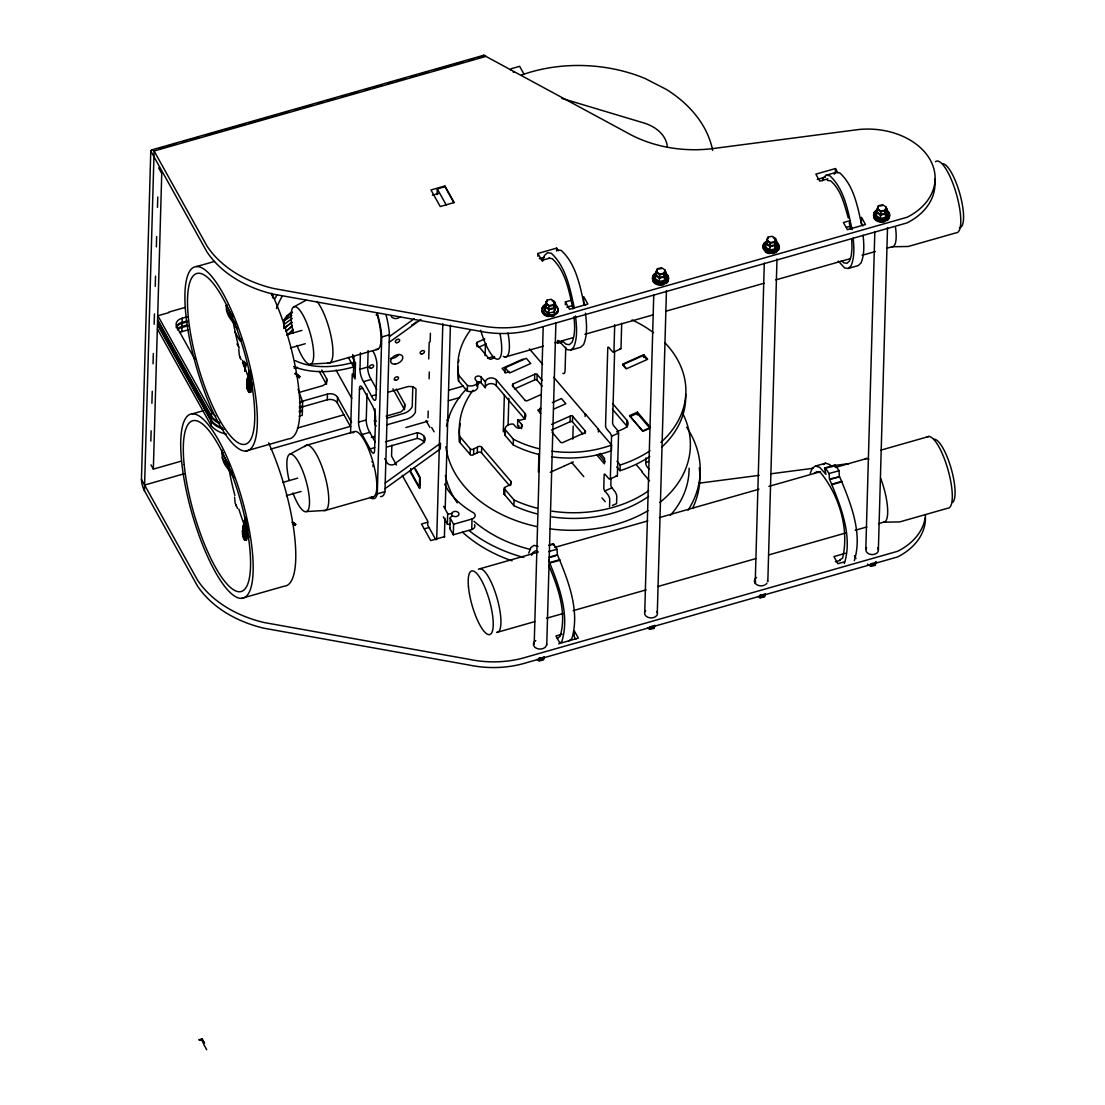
<?xml version="1.0" encoding="UTF-8"?>
<svg xmlns="http://www.w3.org/2000/svg" width="1105" height="1105" viewBox="0 0 1105 1105"><rect width="100%" height="100%" fill="white"/><g stroke="black" fill="none" stroke-linecap="round" stroke-linejoin="round"><path stroke-width="1.5" d="M144.437 490.731A8.37 2.279 74.1 0 1 141.454 479.377L150.777 151.026A14.848 4.047 74.1 0 1 154.092 150.984L485.938 56.41L626.756 132.545A107.903 78.676 1.6 0 0 714.534 148.36L858.378 129.561A66.148 48.233 1.6 0 1 930.203 159.88A66.148 48.233 1.6 0 1 907.164 217.215L536.616 322.84A86.439 63.026 1.6 0 1 479.68 325.478L273.515 288.474A109.713 79.988 1.6 0 1 207.036 246.125L154.092 150.984L144.437 490.731L197.394 585.857A109.713 79.988 1.6 0 0 263.874 628.206L470.026 665.21A86.439 63.026 1.6 0 0 526.961 662.572L897.509 556.961A66.148 48.233 1.6 0 0 925.479 517.734M150.833 441.102L151.136 430.798M151.91 403.297L152.255 391.267M153.043 363.766L153.333 353.448M154.161 324.235L154.451 313.917M155.239 286.416L155.529 276.098M156.358 246.885L156.648 236.567M157.476 207.353L157.766 197.035M181.51 461.075L153.346 469.114L161.744 173.471L158.609 167.822M179.493 332.467A8.978 6.547 1.6 0 1 181.842 331.638L182.214 318.24L187.187 316.817M226.318 434.127A24.918 18.163 1.6 0 1 211.235 425.687L211.607 412.289L157.877 315.754L168.899 312.618M298.032 389.167L302.632 401.889L302.245 415.287L299.096 416.184M321.804 370.023L326.624 378.697L326.458 384.388L319.221 371.377M302.632 406.806L327.301 399.775L327.453 394.084A7.735 5.636 1.6 0 1 337.536 397.303L351.583 422.538M350.589 426.751L337.37 402.994L337.536 397.303M350.561 433.367L352.246 373.973L355.05 379.001L355.506 362.937L352.702 357.896L352.799 354.512M353.959 356.887L353.476 373.587L355.05 376.418M359.484 389.209A8.439 2.293 74.1 0 1 363.365 389.471L371.391 403.877A9.31 2.542 74.1 0 1 375.52 417.994L374.581 450.937A9.102 2.472 74.1 0 1 370.106 448.92L362.095 434.527A8.108 2.21 74.1 0 1 358.559 422.138L359.484 389.209L362.564 388.325M372.786 350.989A9.31 2.542 74.1 0 1 376.929 365.106L375.99 398.049A9.102 2.472 74.1 0 1 371.515 396.032L363.504 381.639A8.108 2.21 74.1 0 1 359.968 369.25L360.437 352.785M375.396 442.414L369.788 432.331A8.108 2.21 74.1 0 1 366.252 419.955L366.998 393.601M376.805 389.526L371.197 379.443A8.108 2.21 74.1 0 1 367.661 367.067L368.131 350.589M375.078 408.933L374.664 423.837A8.191 5.138 -29.1 0 0 376.252 425.978M369.913 497.236A36.962 10.056 74.1 0 0 377.275 493.852L381.736 336.984A36.299 9.876 74.1 0 0 377.44 313.834M380.507 496.504A36.962 10.056 74.1 0 0 384.968 491.656L389.43 334.787A36.299 9.876 74.1 0 0 385.99 314.69M391.861 445.149L391.557 456.13L396.488 465.012M396.377 389.071L404.665 403.96L404.513 409.651L392.91 388.808M412.8 386.695L412.234 406.571A9.71 6.105 -29.1 0 1 404.029 413.367L386.764 418.284M410.784 468.465L410.701 471.476L419.983 488.161L420.287 477.622L415.646 469.28M424.279 442.47A7.611 5.553 1.6 0 0 423.988 442.069A10.47 7.638 1.6 0 0 417.262 438.395L417.428 432.704L385.548 441.793M423.988 442.069L424.154 436.378A10.47 7.638 1.6 0 0 417.428 432.704M428.699 358.973L429.182 342.329M428.008 417.842L428.201 411.046M429.113 378.794L429.306 372.012M430.163 341.721L430.398 333.282M437.138 194.563L437.29 188.886L444.997 186.69L453.893 202.685M436.696 539.489L442.815 323.889M444.39 537.292L444.928 518.328M445.218 507.969L450.412 325.146M450.343 524.35A4.088 2.97 1.6 0 1 447.373 524.143L447.677 513.604L443.63 506.339M474.57 524.668A5.318 3.881 1.6 0 1 471.724 529.544L453.299 534.792L449.887 528.66L450.191 518.121A3.053 2.224 1.6 0 1 453.326 516.104A3.591 2.624 1.6 0 0 458.575 515.22A3.591 2.624 1.6 0 0 456.586 511.532A3.591 2.624 1.6 0 0 451.862 513.369A4.088 2.97 1.6 0 1 447.677 513.604M451.779 516.38L451.862 513.369M453.299 534.792L453.603 524.253L450.191 518.121M524.958 419.292A6.147 4.475 1.6 0 0 524.723 418.988L496.269 385.714A5.981 4.365 1.6 0 0 489.681 383.739A5.981 4.365 1.6 0 0 485.247 387.703L485.399 382.012L481.297 377.219A3.412 2.486 1.6 0 0 476.6 376.391A3.412 2.486 1.6 0 0 475.537 379.802L477.761 382.413L477.609 388.104A7.749 5.649 1.6 0 1 467.318 391.184L458.575 380.963L458.727 375.272A101.48 73.994 1.6 0 1 470.537 330.008M509.446 485.551L481.545 452.926A2.542 1.851 1.6 0 0 477.277 452.843L473.603 454.487A2.017 1.464 1.6 0 1 470.15 454.514L459.528 442.097L459.694 436.406A113.663 82.861 1.6 0 1 473.064 390.217M459.832 442.456L459.998 436.765M467.318 391.184L467.47 385.493L458.727 375.272M470.15 454.514L470.302 448.823L459.694 436.406M473.603 454.487L473.769 448.796L477.443 447.152A2.542 1.851 1.6 0 1 481.711 447.235L510.717 481.172L510.593 485.44M471.724 529.544L472.015 519.005A5.318 3.881 1.6 0 0 474.156 513.176A90.472 65.955 1.6 0 1 447.746 489.75L444.638 484.142M476.959 346.625L477.084 342.357L484.833 338.89M477.277 452.843L477.443 447.152M485.247 387.703L481.145 382.91L481.297 377.219M481.545 452.926L481.711 447.235M485.109 355.796L485.454 343.766M496.269 385.714L496.435 380.023A5.981 4.365 1.6 0 0 489.846 378.048A5.981 4.365 1.6 0 0 485.399 382.012M503.314 431.875L504.363 394.761M504.985 372.841L505.137 367.772L526.312 358.31L530.745 363.504L509.571 372.965L505.137 367.772M539.281 454.528A94.864 69.173 1.6 0 1 513.245 444.914L504.847 435.094L505.013 429.403A7.431 5.415 1.6 0 1 513.383 424.058L515.869 426.972A3.412 2.486 1.6 0 0 520.566 427.815A3.412 2.486 1.6 0 0 521.629 424.389L517.734 419.831A6.147 4.475 1.6 0 0 524.516 418.45A6.147 4.475 1.6 0 0 524.889 413.298L496.435 380.023M536.961 513.88A109.616 79.919 1.6 0 1 513.936 505.717L504.253 494.28L504.488 487.526L509.695 484.888A3.785 2.763 1.6 0 0 510.717 481.172M504.405 494.557L504.446 487.609M504.529 494.722L504.46 488.672M508.079 425.259L508.853 398.27M512.941 386.819L513.024 383.974L534.737 374.277A1.561 1.133 1.6 0 1 537.127 374.402L542.306 380.452M513.245 444.914L513.411 439.224L505.013 429.403M513.936 505.717L514.087 500.026L504.695 489.032M519.53 427.801L517.582 425.522L517.734 419.831M521.519 428.657L521.629 424.389M524.723 418.988L524.889 413.298M537.831 256.291L537.914 253.459L556.658 248.114L558.218 250.89M514.419 388.974L534.571 379.968L534.737 374.277M542.141 386.142L536.975 380.092L537.127 374.402M538.425 472.111L538.95 453.561M540.096 413.077L540.235 408.021M534.198 644.16L543.204 326.818M545.898 306.292L546.906 300.187L551.16 299.275L554.448 301.513L555.428 303.861L555.304 308.64L554.075 312.591L555.428 303.861M538.964 658.387L544.282 657.24L538.964 658.387L539.116 660.845L543.37 659.934L544.268 657.917M554.448 301.513L553.467 304.676L549.213 305.588L545.939 303.336L544.793 306.14L548.895 308.944L548.757 313.723L544.668 310.919L546.022 302.19M556.588 250.959L556.658 248.114M546.74 645.251L555.898 322.729M565.346 304.787L565.429 301.941L571.547 300.201M565.746 347.274L565.069 370.962A11.451 3.108 74.1 0 1 562.859 373.31M551.464 430.08L570.083 421.765L570.235 416.074A1.561 1.133 1.6 0 1 572.625 416.212L585.056 430.743L584.987 433.574M582.832 434.003L572.473 421.889L572.639 416.212M572.804 439.086L573.177 426.074M574.227 632.184L574.117 636.452L575.746 639.381M585.139 416.544L585.222 413.781L598.454 429.265L598.371 432.014M609.546 506.753L609.753 499.336A4.613 1.74 65.9 0 0 608.178 495.081L604.918 490.952A2.348 0.884 65.9 0 1 603.786 488.244L604.159 474.749A2.003 0.76 65.9 0 1 605.374 474.68L608.648 478.506A4.945 1.865 65.9 0 0 610.333 478.893L617.377 475.744L618.579 433.105A3.495 1.312 65.9 0 0 616.88 429.541L614.131 426.309A2.832 1.064 65.9 0 1 612.584 422.524L614.615 351.445M610.333 478.893L611.548 436.24A3.495 1.312 65.9 0 0 609.85 432.69L607.087 429.458A2.832 1.064 65.9 0 1 605.554 425.66L607.764 347.826A2.307 0.87 65.9 0 1 609.131 347.785L612.17 351.335A3.301 1.243 65.9 0 0 613.952 351.445L614.712 324.704M597.998 429.099L611.604 444.997L611.438 450.688A94.864 69.173 1.6 0 1 551.865 456.876M611.01 478.355L610.816 485.095A2.348 0.884 65.9 0 0 611.949 487.802L615.209 491.932A4.613 1.74 65.9 0 1 616.783 496.2L616.576 503.618L612.363 505.496M621.701 323.24L620.996 348.31A3.301 1.243 65.9 0 1 619.656 348.655M649.837 456.476A113.235 82.557 1.6 0 1 620.016 470.716L620.181 465.025L616.963 461.268M627.447 426.986A8.149 5.939 1.6 0 0 626.728 425.936L626.894 420.245L612.571 403.505M637.323 414.983L637.405 412.137L629.56 415.646L642.654 430.964L650.514 427.455L637.405 412.137M643.676 357.537L643.759 354.691L622.612 364.139L626.549 368.738L647.682 359.291L643.759 354.691M649.105 469.197L647.378 467.18A3.149 1.188 65.9 0 1 645.803 462.663L645.942 457.884M644.754 611.977L653.759 294.621M665.832 277.134L665.97 272.355L664.975 270.007L661.702 267.769L657.447 268.681L655.32 275.325L659.409 278.129L664.727 276.982L665.956 273.032M661.95 281.651L659.298 282.217L659.436 277.438L655.334 274.634L656.55 270.684M647.475 627.847L649.657 629.339L653.911 628.427L654.823 625.734L653.925 627.751L649.671 628.662M657.295 613.068L666.453 290.532M755.24 582.197L764.301 263.128M765.862 243.128L765.737 247.907L769.826 250.725L770.282 242.575L767.008 240.338L765.862 243.128L769.964 245.945L775.282 244.799L776.497 240.849L775.517 238.5L772.229 236.263L767.975 237.174L765.848 243.818L769.95 246.622L775.268 245.476L776.484 241.539M766.967 243.28L767.091 239.177M760.033 595.374L765.351 594.228L760.033 595.374L760.185 597.833L764.439 596.921L765.337 594.918M775.144 249.578L774.536 241.664L775.517 238.5M776.373 245.628L776.497 240.849M767.823 581.562L776.995 259.026M835.339 172.822L835.463 168.554L815.849 174.134L819.744 181.137L827.921 178.817M865.823 548.964L874.829 231.622M886.901 214.121L887.039 209.342L886.044 207.008L882.771 204.757L878.516 205.668L876.389 212.312L880.478 215.116L885.796 213.983L887.025 210.033L886.03 207.685M886.044 207.008L885.077 210.157L880.823 211.069L877.536 208.831L876.403 211.621L880.505 214.439L880.367 219.218L876.265 216.4L877.619 207.685M867.453 564.089L870.726 566.34L874.98 565.415L875.892 562.735L874.994 564.738L870.74 565.649M885.685 218.072L885.077 210.157M878.365 550.055L887.522 227.533M234.191 477.719L225.434 465.509A12.749 4.379 80.3 0 1 222.312 457.774L222.036 450.232M552.238 300.698L554.42 302.204L555.414 304.538L554.199 308.488L548.881 309.635L549.213 305.588M659.409 278.129L659.754 274.081L656.467 271.83L655.196 279.413L659.298 282.217M769.95 246.622L770.268 243.266L766.981 241.014L767.975 237.174M880.478 215.116L880.823 211.069M251.388 375.907L249.923 391.322A7.997 1.602 80.2 0 1 249.537 392.372L250.752 392.165A7.997 1.602 80.2 0 0 251.139 391.115L251.954 382.551M247.023 525.386L245.724 539.088A7.997 1.602 80.2 0 1 245.351 540.124L245.255 540.207A7.997 1.602 80.2 0 1 244.481 539.862C240.255 533.011 243.915 524.695 245.213 517.554M247.921 528.604L246.94 538.881A7.997 1.602 80.2 0 1 246.567 539.917L245.255 540.207M249.44 392.455A7.997 1.602 80.2 0 1 248.68 392.109C244.702 385.769 247.713 378.034 249.039 371.363M238.763 349.373L239.329 355.299L241.097 359.678M234.564 497.126L235.13 503.051L237.575 508.466M244.688 371.404L245.655 363.365M245.545 367.495L245.932 364.277L244.26 361.294M248.68 392.109L249.923 391.93L248.68 392.109L250.573 376.805M246.595 522.872L244.481 539.862L245.724 539.737M557.818 340.368L557.403 343.379L562.376 341.956M558.688 643.897L561.837 641.632C569.738 615.637 559.696 587.28 549.751 563.094L548.646 560.069M549.116 557.141L557.417 554.765L556.975 549.213L553.619 544.088L548.646 545.511M568.647 641.066L571.796 638.787C579.697 612.792 569.655 584.448 559.71 560.249L557.417 554.765M247.81 390.576L250.31 374.015M244.854 538.273L243.611 538.328L246.111 521.781M829.482 479.1L829.026 473.562L825.559 468.23L835.518 465.398L838.985 470.716L839.344 476.808L829.482 479.1L831.844 484.694C841.803 508.922 852.535 537.431 844.358 563.481M854.317 560.649C862.494 534.585 851.762 506.09 841.803 481.849L839.441 476.255M283.543 323.848L284.192 319.828A16.188 11.699 -28.4 0 1 286.775 316.127L287.424 315.45A16.188 11.699 -28.4 0 1 290.38 312.977L292.038 311.942L292.452 312.701L290.795 313.737A16.188 11.699 -28.4 0 0 287.825 316.21L287.176 316.9A16.188 11.699 -28.4 0 0 285.021 319.815L284.593 320.588L284.192 319.828L283.916 324.552M248.404 388.753L247.147 388.739L250.117 371.888M242.948 536.505L244.191 536.436L242.948 536.505L245.628 521.339M246.76 386.501L249.785 371.252M243.804 534.35L242.561 534.254L245.918 517.32M246.691 383.78L249.606 370.396M243.735 531.712L242.492 531.546L245.407 518.162M248.321 380.507L247.092 380.258L249.288 370.686M244.122 528.273L242.893 528.01L245.089 518.438M247.948 376.087L249.178 376.335L247.948 376.087L249.095 371.957M244.951 524.184L243.749 523.839L244.896 519.723L246.111 520.054M273.032 297.715L272.949 297.01A13.674 10.622 28.1 0 0 271.83 293.447L271.457 294.151A13.674 10.622 28.1 0 1 272.051 295.56M548.881 309.635L544.779 306.817L546.906 300.187M544.779 306.817L546.892 300.864L545.994 302.881M545.497 307.604L544.682 310.243L548.784 313.046L554.102 311.9L555.318 307.95M655.32 275.325L657.447 268.681M665.431 278.446L664.616 281.084L664.008 273.17L664.975 270.007M665.97 272.355L664.754 276.305L659.436 277.438M665.859 276.457L664.63 280.394L659.312 281.54L655.224 278.736M653.911 628.427L654.892 625.264M776.387 244.951L775.171 248.901L769.854 250.034L765.751 247.23M876.389 212.312L878.516 205.668M887.039 209.342L885.823 213.293L880.505 214.439M886.928 213.445L885.699 217.395L880.381 218.528L876.293 215.724M874.994 564.738L875.975 561.575M874.98 565.415L875.961 562.265M822.341 180.778L823.294 177.919L826.153 175.225L836.112 172.38L839.731 172.85C854.165 186.054 857.646 207.091 861.789 225.365M542.472 261.374L544.475 255.476L547.472 252.714L551.271 253.266C566.34 267.148 570.083 289.123 574.434 308.295M528.743 553.094L530.842 547.624L533.991 545.345L537.983 546.436M531.629 555.29L532.569 552.859L535.373 550.843L537.734 551.492M765.848 243.818L766.981 241.014M810.214 473.327L812.368 468.037L815.614 466.006L825.573 463.175L829.675 464.528L832.037 466.849M544.282 657.24L543.398 659.257L539.143 660.168M767.063 239.868L767.961 237.851M765.351 594.228L764.467 596.244L760.212 597.156M295.436 373.131L297.687 375.051L296.955 376.073L299.289 377.634L299.51 376.266A32.225 1.879 26.2 0 0 297.687 375.051L297.121 374.692A32.225 1.879 26.2 0 0 295.864 373.918M292.48 523.646L293.046 522.527A32.225 1.879 26.2 0 0 292.314 522.071M271.402 294.027L271.83 293.447M296.347 375.935L299.289 377.634L299.786 376.474M292.922 522.444L295.132 524.032L295.09 525.4L295.712 524.295L292.659 522.541M296.955 376.073L297.632 375.009L299.331 376.28L298.654 377.33L299.911 376.543L295.394 373.932M295.712 524.295L294.455 525.096L292.756 523.825L293.433 522.776A32.225 1.879 26.2 0 1 295.311 524.019L295.09 525.4A32.225 1.879 26.2 0 0 293.46 524.267M504.433 493.037L504.253 494.28M292.756 523.825L293.474 522.803M287.231 335.216L293.378 329.373L287.259 335.285M834.206 174.189L836.112 172.38M838.391 261.885L838.35 261.111L844.648 267.99L848.253 268.46L851.112 265.752C854.704 257.023 854.041 247.271 853.143 238.072M558.826 340.81L566.906 349.553L570.691 350.105L573.688 347.343C577.763 337.439 576.7 326.362 575.498 315.975M285.85 331.362L292.286 325.823L285.905 331.486M291.858 322.259L283.902 328.503L291.872 322.342M292.245 318.489L283.861 324.511L283.888 327.177M389.374 336.597L414.237 318.737M389.209 342.288L420.977 319.456M385.217 482.968L440.467 443.271L440.301 448.962L385.051 488.659M557.307 638.4L560.111 636.383C567.183 612.764 558.011 587.004 548.66 565.152M284.565 320.533L291.831 315.726M823.405 464.528L825.573 463.175M814.15 473.368L817.037 471.559L820.683 472.76C839.234 495.441 849.496 529.378 842.576 558.163L839.703 559.973M293.944 306.831L305.988 300.311M289.745 454.279L306.32 445.329L354.401 431.613M478.479 347.357L486.228 343.89M494.488 357.688L491.38 359.084A1.713 1.257 1.6 0 1 488.852 358.379L476.338 343.752L477.084 342.357M523.107 359.042L502.14 368.421L505.938 372.855L508.935 371.515M613.551 352.094L620.582 348.959M541.27 394.457L527.32 400.701A1.713 1.257 1.6 0 1 524.792 399.996M552.348 402.607L561.423 398.546L565.857 403.739L553.55 409.182M540.773 408.767L537.776 410.093L540.621 413.436M551.63 424.389L570.235 416.074M616.631 431.848L624.353 428.409A8.149 5.939 1.6 0 0 626.894 420.245M611.548 436.24L618.579 433.105M550.249 472.291L563.702 466.269M564.089 466.075L573.357 461.931M645.803 462.663L648.621 461.407M604.918 490.952L611.949 487.802M513.024 383.974L512.278 385.369L524.778 399.996M151.827 149.879L483.672 55.291M159.079 148.65L164.051 147.241M167.38 146.288L175.667 143.926M182.311 142.034L187.284 140.611M190.599 139.672L198.9 137.31M205.544 135.418L222.133 130.68M225.448 129.741L245.365 124.064M248.68 123.125L268.584 117.448M271.913 116.495L276.885 115.086M280.2 114.133L288.502 111.771M295.132 109.878L300.118 108.456M303.433 107.517L311.734 105.155M318.364 103.262L323.351 101.84M326.666 100.887L334.953 98.525M341.597 96.632L346.569 95.223M349.898 94.27L358.186 91.908M364.83 90.016L369.802 88.593M373.117 87.654L381.418 85.292M388.062 83.4L393.035 81.977M396.35 81.024L404.651 78.662M411.281 76.77L416.267 75.361M419.582 74.408L427.884 72.046M434.514 70.154L451.102 65.43M454.431 64.477L462.719 62.115M469.363 60.223L474.335 58.8M477.65 57.861L482.636 56.438M432.387 195.212L438.575 193.444M196.469 266.581L214.481 261.443M168.913 312.066L185.378 307.37M187.077 320.947L182.104 322.37A8.978 6.547 1.6 0 0 176.289 326.776M187.035 321.956L182.076 323.364A8.978 6.547 1.6 0 0 176.261 327.771M186.952 325.077L181.98 326.5A8.978 6.547 1.6 0 0 177.477 328.903M188.582 325.616L181.952 327.494A8.978 6.547 1.6 0 0 177.449 329.898M181.842 331.638L188.458 329.746M539.323 258.694L544.005 257.355M817.313 179.369L825.49 177.035M549.599 258.183L541.782 260.407L537.914 253.459M287.19 334.594L301.941 330.395M290.505 347.923L305.256 343.724M381.736 336.984L389.43 334.787M294.206 368.214L297.494 367.274M377.758 349.263L329.663 362.965L310.795 364.111M849.994 220.655L843.405 222.533L847.383 229.66L865.477 224.508L861.513 217.367L861.348 223.058L862.936 225.917M192.284 413.864L203.748 410.604M566.796 307.19L572.901 305.45M846.541 227.285L849.828 226.345M359.968 369.25L367.661 367.067M299.51 392.316L322.536 385.755A8.868 6.464 1.6 0 0 326.624 378.697M363.504 381.639L371.197 379.443M301.14 401.585L327.453 394.084M299.483 402.786L302.632 401.889M299.358 406.916L302.508 406.018M299.331 407.925L302.48 407.027M299.248 411.046L302.397 410.148M487.471 358.269L492.139 356.943A5.525 4.033 1.6 0 1 494.515 356.68M299.22 412.055L302.369 411.157M505.22 357.012L543.398 346.127M555.014 342.826L573.274 337.619M584.89 334.304L652.958 314.911M666.232 311.127L764.163 283.212M775.793 279.897L850.477 258.611M862.107 255.296L875.381 251.512M886.997 248.197L891.984 246.774L908.241 246.47L956.074 232.837A37.211 10.125 74.1 0 0 956.253 193.541A37.211 10.125 74.1 0 0 935.438 161.717M371.515 396.032L376.128 394.72M387.703 392.344L408.104 386.543A13.37 8.398 -29.1 0 1 416.046 389.043L415.383 412.234A9.71 6.105 -29.1 0 1 407.179 419.016L386.778 424.831M848.253 268.46L858.212 265.614L861.071 262.907C864.663 254.178 864 244.44 863.102 235.241M570.691 350.105L580.65 347.274L583.647 344.498C587.708 334.594 586.658 323.53 585.457 313.129M297.48 428.022L343.876 414.803M448.727 390.217L463.34 386.059M245.807 451.061A95.638 26.023 74.1 0 0 231.801 311.306A95.638 26.023 74.1 0 0 185.806 314.11A95.638 26.023 74.1 0 0 245.807 451.061L288.391 438.92A95.638 26.023 74.1 0 0 298.764 388.739A95.638 26.023 74.1 0 0 272.092 294.096M358.559 422.138L366.252 419.955M386.115 416.129L400.728 411.972A12.1 8.826 1.6 0 0 404.665 403.96M144.603 485.04L184.425 473.686M270.711 449.1L350.354 426.392M448.423 400.756L459.791 397.51M362.095 434.527L369.788 432.331M371.266 437.373L374.415 436.475M405.88 427.511L427.911 421.226M370.106 448.92L374.719 447.608M386.985 447.028L417.262 438.395M282.99 482.36L297.742 478.147M286.305 495.689L301.057 491.476M377.275 493.852L384.968 491.656M373.573 496.711L325.478 510.413L306.61 511.56M427.704 522.237L421.502 524.005L430.729 540.566L444.652 536.602M424.444 528.812L429.085 527.486M453.603 524.253L472.015 519.005M241.622 598.344A95.638 26.023 74.1 0 0 227.616 458.589A95.638 26.023 74.1 0 0 181.621 461.379A95.638 26.023 74.1 0 0 241.622 598.344L284.206 586.202A95.638 26.023 74.1 0 0 294.676 536.823A95.638 26.023 74.1 0 0 268.598 442.87M881.003 450.108L928.835 436.475M549.351 544.876L552.666 543.922L553.702 545.497L553.619 544.088M815.614 466.006L819.717 467.36L825.932 474.321L824.579 468.009L834.537 465.164L835.601 466.793L835.518 465.398M480.081 568.702L538.176 552.141M554.779 547.417L647.737 520.925M659.354 517.61L758.955 489.225M768.914 486.38L820.366 471.711M835.311 467.456L866.845 458.465M548.688 551.588L556.975 549.213M829.026 473.562L838.985 470.716M549.033 557.693L555.677 555.801M831.057 479.169L837.687 477.277M549.834 562.528L559.793 559.696M549.751 563.094L559.71 560.249M831.927 484.142L841.886 481.31M831.844 484.694L841.803 481.849M534.917 621.562L496.739 632.447A33.04 8.992 74.1 0 0 496.905 597.556A33.04 8.992 74.1 0 0 478.424 569.296M546.533 618.248L563.136 613.524M573.094 610.678L646.135 589.863M657.751 586.548L755.682 558.647M768.97 554.848L845.325 533.093M855.284 530.248L866.9 526.947M878.516 523.632L883.503 522.209L899.76 521.905L947.593 508.272A37.211 10.125 74.1 0 0 947.772 468.976A37.211 10.125 74.1 0 0 926.957 437.138M845.436 553.301L833.916 556.575L837.894 563.716L844.469 561.837M562.058 634.242L555.939 635.983L560.028 643.331L578.357 638.096L574.269 630.762M835.394 561.796L840.339 560.387M202.174 1038.852L198.776 1039.777A6.975 5.055 2.9 0 1 204.508 1043.037L202.174 1038.852A6.975 1.975 74.7 0 0 204.384 1045.565L206.704 1049.75M879.912 206.041L882.757 205.433M770.282 242.575L774.536 241.664M770.268 243.266L774.522 242.354L775.268 245.476M658.842 269.054L661.688 268.446M659.754 274.081L664.008 273.17M553.453 305.353L549.199 306.265L545.911 304.027M548.895 308.944L554.213 307.812M871.9 563.578L874.566 563.011M875.878 563.412L870.574 563.868L870.726 566.34M650.831 626.59L653.497 626.024M654.809 626.424L649.505 626.88L649.657 629.339M759.204 475.33L705.045 482.402A107.903 78.676 1.6 0 1 698.954 483.12M771.041 473.783L813.349 468.258M830.269 466.048L848.889 463.617M243.611 538.328L244.84 538.204M227.299 305.339L226.138 305.463L226.497 310.022A12.749 4.379 80.3 0 0 229.633 317.743L237.423 328.599M229.647 466.034L221.939 453.23L223.1 453.105M247.147 388.739L248.39 388.684M227.271 305.408L226.138 305.463L232.989 316.859M221.939 453.23L223.086 453.174M242.561 534.254L243.818 534.268M242.492 531.546L243.749 531.629M826.153 175.225L829.772 175.695C844.565 189.3 847.922 210.972 852.135 229.73M827.383 180.419L830.601 180.833C841.388 190.019 844.427 205.019 848.308 218.003M247.092 380.258L248.335 380.424M242.893 528.01L244.136 528.19M557.431 249.882L561.23 250.434C576.299 264.316 580.042 286.292 584.393 305.45M548.771 258.142L552.141 258.639C565.87 271.333 569.075 291.458 573.012 308.944M243.749 523.839L244.979 524.101M561.768 98.359L643.801 122.959A36.506 26.423 3.1 0 1 667.323 146.868M294.869 373.697L299.331 376.28M292.148 522.306L295.132 524.032M877.522 209.508L880.795 211.759L885.05 210.848L885.796 213.983M773.307 237.686L775.489 239.191M656.453 272.521L659.726 274.758L663.981 273.847L664.727 276.982M758.002 596.341L760.185 597.833M536.933 659.354L539.116 660.845M841.375 260.697L843.819 262.838L847.024 263.266L849.565 260.863L851.264 255.794L851.996 248.418L851.734 239.232M562.196 340.782L566.036 344.194L569.407 344.677L572.059 342.219C575.429 334.166 574.78 325.16 573.951 316.665M249.923 391.93L250.034 392.054A7.997 1.602 80.2 0 0 250.655 392.247M646.757 359.346L643.428 355.451L622.598 364.76L625.927 368.642M612.419 409.195L626.728 425.936M636.425 464.874L641.936 471.296M641.743 471.78L649.519 480.868M529.405 348.862L542.666 364.388M553.729 377.316L585.788 414.803M616.797 466.959L620.016 470.716M600.305 453.354L604.546 458.313L604.394 463.81L596.976 455.136M598.689 454.183L605.139 461.738M552.003 432.124L560.29 441.807A1.713 1.257 1.6 0 0 562.832 442.511L584.531 432.801A1.809 1.326 1.6 0 0 585.056 430.743M571.547 462.304L583.785 476.628M601.976 497.899L605.222 501.698M503.383 429.569L505.275 431.779M226.497 310.022L235.945 324.359M222.312 457.774L232.699 473.562M824.579 468.009L825.642 469.639L825.559 468.23M835.463 168.554L837.797 172.753M854.4 555.705L855.988 558.55M524.088 74.311L519.64 66.314L511.808 68.551A2.072 1.519 1.6 0 0 510.538 70.14M585.236 305.339L583.606 302.397L583.758 296.706L587.846 304.055L569.517 309.276L565.429 301.941M437.29 188.886L446.199 204.881M431.682 427.511L434.085 431.806M425.991 420.48L429.914 427.524M443.34 516.878L447.373 524.143M414.099 467.664L419.624 477.581L419.32 488.148L409.858 471.158M348.351 357.426L354.083 367.73M402.261 475.357L427.773 521.201L427.663 525.068L435.826 539.751M336.031 370.051L351.777 398.339M384.733 458.575L387.054 462.746A4.834 3.522 1.6 0 0 391.515 464.929A4.834 3.522 1.6 0 0 395.949 462.829L423.132 442.967A7.611 5.553 1.6 0 0 424.154 436.378M150.777 151.026L206.884 251.802A109.713 79.988 1.6 0 0 273.363 294.165L479.515 331.168A86.439 63.026 1.6 0 0 536.45 328.53L906.998 222.906A66.148 48.233 1.6 0 0 934.637 179.051M234.882 331.776L239.73 340.492A5.124 1.395 74.1 0 0 240.987 338.821M236.981 343.876L238.639 346.86M244.233 362.302L245.89 365.272M242.492 362.454L244.979 366.915M243.293 364.94L244.951 367.924M194.936 359.47L176.551 326.445A8.978 6.547 1.6 0 1 182.214 318.24M157.766 319.884L211.497 416.419A24.918 18.163 1.6 0 0 219.66 422.593M157.739 320.892L211.469 417.428A24.918 18.163 1.6 0 0 219.633 423.602M157.642 324.014L211.373 420.549A24.918 18.163 1.6 0 0 222.506 427.925M157.614 325.022L211.345 421.558A24.918 18.163 1.6 0 0 222.478 428.92M157.504 329.152L211.235 425.687M150.984 464.86L153.346 469.114M141.454 479.377L197.546 580.166A109.713 79.988 1.6 0 0 264.026 622.516L470.191 659.519A86.439 63.026 1.6 0 0 527.126 656.881L897.674 551.271A66.148 48.233 1.6 0 0 925.52 515.123M287.217 315.657L287.632 316.417M239.909 356.984L240.434 358.338M235.71 504.75L236.235 506.104M553.467 304.676L554.199 308.488M849.234 222.657L850.477 228.859M617.377 475.744A4.945 1.865 65.9 0 1 616.12 475.689M482.968 55.816A14.848 4.047 74.1 0 1 485.938 56.41M666.205 273.57A7.984 5.815 1.6 0 1 665.362 282.286A7.984 5.815 1.6 0 1 653.608 280.394A7.984 5.815 1.6 0 1 657.516 272.161M667.171 275.145A7.984 5.815 1.6 0 1 664.478 283.377A7.984 5.815 1.6 0 1 653.345 280.725A7.984 5.815 1.6 0 1 657.489 272.838M667.89 276.623A7.984 5.815 1.6 0 1 663.995 284.013A7.984 5.815 1.6 0 1 653.566 281.526A7.984 5.815 1.6 0 1 656.094 273.819M887.274 210.558A7.984 5.815 1.6 0 1 886.431 219.287A7.984 5.815 1.6 0 1 874.677 217.381A7.984 5.815 1.6 0 1 878.586 209.149M888.24 212.146A7.984 5.815 1.6 0 1 885.547 220.378A7.984 5.815 1.6 0 1 874.414 217.726A7.984 5.815 1.6 0 1 878.558 209.839M888.959 213.61A7.984 5.815 1.6 0 1 885.064 221A7.984 5.815 1.6 0 1 874.635 218.514A7.984 5.815 1.6 0 1 877.163 210.806M665.21 282.521A6.506 4.738 1.6 0 1 664.229 283.101M663.111 283.543A6.506 4.738 1.6 0 1 661.895 283.805M659.367 283.805A6.506 4.738 1.6 0 1 658.138 283.529M776.705 243.197A7.984 5.815 1.6 0 1 776.663 251.429A7.984 5.815 1.6 0 1 765.364 251.249A7.984 5.815 1.6 0 1 765.42 243.017M776.718 242.741A7.984 5.815 1.6 0 1 776.29 251.236A7.984 5.815 1.6 0 1 764.701 250.213A7.984 5.815 1.6 0 1 766.649 241.857M776.732 242.064A7.984 5.815 1.6 0 1 775.903 250.78A7.984 5.815 1.6 0 1 764.135 248.887A7.984 5.815 1.6 0 1 768.044 240.655M555.649 305.754A7.984 5.815 1.6 0 1 555.221 314.248A7.984 5.815 1.6 0 1 543.632 313.212A7.984 5.815 1.6 0 1 545.58 304.87M555.677 305.077A7.984 5.815 1.6 0 1 554.834 313.792A7.984 5.815 1.6 0 1 543.066 311.886A7.984 5.815 1.6 0 1 546.975 303.668M556.63 307.107A7.984 5.815 1.6 0 1 554.793 314.939A7.984 5.815 1.6 0 1 543.95 313.972A7.984 5.815 1.6 0 1 544.351 306.03M247.934 376.17A88.801 24.172 74.1 0 1 242.575 360.368M239.067 348.186A88.801 24.172 74.1 0 1 233.183 321.638M293.322 332.964A29.863 8.122 74.1 0 1 299.372 309.704A29.863 8.122 74.1 0 1 313.627 356.915A29.863 8.122 74.1 0 1 297.093 345.464M376.764 313.143A33.937 9.241 74.1 0 1 375.893 349.332M316.886 301.375A33.937 9.241 74.1 0 1 331.68 339.58A33.937 9.241 74.1 0 1 327.812 363.034M543.177 311.569A6.575 4.793 1.6 0 1 543.163 308.792M766.539 250.807A6.547 4.779 1.6 0 1 764.826 249.412M763.969 247.644A6.547 4.779 1.6 0 1 764.094 245.78M754.798 582.846A7.984 5.815 1.6 0 1 755.792 581.976M226 464.362A12.749 4.379 80.3 0 1 225.696 463.824M224.854 461.987A12.749 4.379 80.3 0 1 224.591 461.31M246.456 540.014A7.997 1.602 80.2 0 1 245.835 539.82M557.776 312.176A7.984 5.815 1.6 0 1 557.307 313.268M554.351 315.837A7.984 5.815 1.6 0 1 551.478 316.652M548.356 316.596A7.984 5.815 1.6 0 1 542.113 311.928M541.961 310.781A7.984 5.815 1.6 0 1 542.127 309.649M778.845 249.178A7.984 5.815 1.6 0 1 778.376 250.255M776.635 252.12A7.984 5.815 1.6 0 1 775.42 252.824M774.039 253.335A7.984 5.815 1.6 0 1 772.547 253.639M769.425 253.597A7.984 5.815 1.6 0 1 765.351 251.926M889.373 217.671A7.984 5.815 1.6 0 1 888.917 218.749M888.171 219.743A7.984 5.815 1.6 0 1 887.177 220.613M884.58 221.829A7.984 5.815 1.6 0 1 874.166 218.514M934.195 439.196A33.122 9.02 74.1 0 1 951.046 468.119A33.122 9.02 74.1 0 1 952.551 502.499M865.187 459.058A33.04 8.992 74.1 0 1 868.834 459.1M880.63 478.244A33.04 8.992 74.1 0 1 883.503 522.209M895.478 227.202A33.04 8.992 74.1 0 1 891.984 246.774M942.676 163.761A33.122 9.02 74.1 0 1 960.397 195.82A33.122 9.02 74.1 0 1 959.361 227.658M499.985 333.655A33.04 8.992 74.1 0 1 497.057 359.166A33.04 8.992 74.1 0 1 480.703 330.354M507.982 332.992A33.04 8.992 74.1 0 1 503.231 356.376M877.715 547.942A6.298 4.6 1.6 0 1 872.149 554.627A6.298 4.6 1.6 0 1 866.61 547.79M766.884 583.219A6.547 4.779 1.6 0 1 765.351 584.683M764.315 585.236A6.547 4.779 1.6 0 1 755.696 583.854A6.547 4.779 1.6 0 1 756.566 577.473M767.45 580.484A6.547 4.779 1.6 0 1 767.505 581.41M546.257 645.762A6.575 4.793 1.6 0 1 536.339 648.248A6.575 4.793 1.6 0 1 535.787 640.555M546.505 643.911A6.575 4.793 1.6 0 1 546.505 644.85M657.033 611.41A6.506 4.738 1.6 0 1 650.514 617.916A6.506 4.738 1.6 0 1 645.596 610.54M249.219 537.127A88.801 24.172 74.1 0 1 247.962 534.185M244.329 525.027A88.801 24.172 74.1 0 1 238.86 509.156M234.882 495.468A88.801 24.172 74.1 0 1 229.288 470.537M297.135 376.17A32.225 1.879 26.2 0 1 299.289 377.634M272.452 296.996A13.674 10.622 28.1 0 1 272.576 297.701M230.489 317.094A12.749 4.379 80.3 0 1 230.185 316.596M229.329 314.87A12.749 4.379 80.3 0 1 229.053 314.234M304.828 446.641A33.937 9.241 74.1 0 1 324.483 474.294A33.937 9.241 74.1 0 1 323.627 510.482M352.923 432.939A33.937 9.241 74.1 0 1 372.565 460.592A33.937 9.241 74.1 0 1 371.708 496.78M289.123 480.413A29.863 8.122 74.1 0 1 295.187 457.152A29.863 8.122 74.1 0 1 309.441 504.363A29.863 8.122 74.1 0 1 292.908 492.913M353.876 365.064A33.937 21.313 -29.1 0 1 354.056 360.492M699.272 467.843A133.816 96.853 3.1 0 1 692.586 508.3M512.016 560.815A133.816 96.853 3.1 0 1 462.415 532.085M686.675 427.248A133.816 96.853 3.1 0 1 688.07 510.179M523.825 557.473A133.816 96.853 3.1 0 1 468.934 530.497M446.834 420.411A133.816 96.853 3.1 0 1 448.851 417.649M682.462 412.952A122.6 88.745 3.1 0 1 659.837 502.457M648 510.662A122.6 88.745 3.1 0 1 550.221 528.881M536.74 526.56A122.6 88.745 3.1 0 1 445.868 446.682M446.503 426.143A122.6 88.745 3.1 0 1 466.269 389.209M689.092 468.216A122.6 88.745 3.1 0 1 670.348 515.358M530.51 549.475A122.6 88.745 3.1 0 1 473.893 521.256M457.263 502.858A122.6 88.745 3.1 0 1 445.37 475.468M521.574 75.002A131.191 94.961 3.1 0 1 645.168 78.538L666.481 89.491A131.191 94.961 3.1 0 1 712.642 150.335M668.304 280.684A7.984 5.815 1.6 0 1 666.108 283.626M663.511 284.841A7.984 5.815 1.6 0 1 653.096 281.513M352.509 362.606A88.801 55.761 -29.1 0 1 295.284 360.644M276.457 308.544A88.801 55.761 -29.1 0 1 282.217 296.14M352.288 367.302A95.638 60.057 -29.1 0 1 293.681 366.556M274.896 298.764A95.638 60.057 -29.1 0 1 277.203 294.648M477.761 382.413A7.749 5.649 1.6 0 1 467.47 385.493M611.604 444.997A94.864 69.173 1.6 0 1 552.017 451.185M539.447 448.837A94.864 69.173 1.6 0 1 513.411 439.224M504.847 435.094A7.431 5.415 1.6 0 1 505.482 432.842M518.963 425.757A6.147 4.475 1.6 0 1 517.582 425.522M476.725 381.957A3.412 2.486 1.6 0 1 481.145 382.91M458.575 380.963A101.48 73.994 1.6 0 1 457.898 366.874M458.492 362.205A101.48 73.994 1.6 0 1 458.934 359.885M570.07 421.765A1.561 1.133 1.6 0 1 572.473 421.903M534.558 379.954A1.561 1.133 1.6 0 1 536.961 380.092M648.607 496.366A109.616 79.919 1.6 0 1 551.768 516.85M459.528 442.097A113.663 82.861 1.6 0 1 460.26 423.671M648.759 490.675A109.616 79.919 1.6 0 1 551.92 511.159M537.127 508.19A109.616 79.919 1.6 0 1 514.087 500.026M476.462 386.004A113.663 82.861 1.6 0 1 480.192 381.943M473.769 448.796A2.017 1.464 1.6 0 1 470.302 448.823M665.086 342.964A113.235 82.557 1.6 0 1 660.901 442.359M650.002 450.785A113.235 82.557 1.6 0 1 620.181 465.025M632.088 319.939A113.235 82.557 1.6 0 1 653.525 332.716M685.666 394.043A113.235 82.557 1.6 0 1 661.978 446.917M371.957 461.572A3.716 1.008 74.1 0 1 372.219 462.18M372.938 464.915A3.716 1.008 74.1 0 1 372.979 466.531M376.183 314.732A3.716 1.008 74.1 0 1 376.446 315.353M327.301 399.775A7.735 5.636 1.6 0 1 337.37 402.994M376.28 421.046A8.191 5.138 -29.1 0 1 374.098 420.756M416.102 322.011A9.71 6.105 -29.1 0 1 413.919 323.806M413.008 324.387A9.71 6.105 -29.1 0 1 411.723 325.05M398.822 354.429A6.589 4.13 -29.1 0 1 390.452 358.448M399.955 316.679A4.834 3.522 1.6 0 1 395.507 318.558A4.834 3.522 1.6 0 1 391.211 316.375M449.887 528.66A3.053 2.224 1.6 0 1 450.26 527.748M513.245 72.074A6.298 4.6 1.6 0 1 513.687 72.405M215.807 416.171A24.918 18.163 1.6 0 1 211.607 412.289M224.039 429.417A24.918 18.163 1.6 0 1 223.251 429.182M775.945 243.57A6.298 4.6 1.6 0 1 775.365 249.841A6.298 4.6 1.6 0 1 766.746 249.716A6.298 4.6 1.6 0 1 766.193 243.432M886.472 212.063A6.298 4.6 1.6 0 1 885.892 218.334A6.298 4.6 1.6 0 1 877.273 218.21A6.298 4.6 1.6 0 1 876.735 211.925M666.094 275.836A6.298 4.6 1.6 0 1 664.188 281.706A6.298 4.6 1.6 0 1 655.914 281.002A6.298 4.6 1.6 0 1 655.666 274.938M637.24 413.367L630.209 416.516L642.889 431.337L649.92 428.201L637.24 413.367M444.928 185.985L430.991 189.963L440.218 206.525L454.141 202.546L444.928 185.985M188.333 317.301A88.801 24.172 74.1 0 0 244.039 444.459A88.801 24.172 74.1 0 0 231.028 314.704A88.801 24.172 74.1 0 0 188.333 317.301M468.451 586.741A33.04 8.992 74.1 0 0 489.045 634.643A33.04 8.992 74.1 0 0 484.653 586.921A33.04 8.992 74.1 0 0 468.451 586.741M184.148 464.583A88.801 24.172 74.1 0 0 239.854 591.741A88.801 24.172 74.1 0 0 226.843 461.987A88.801 24.172 74.1 0 0 184.148 464.583M370.714 368.269A2.362 1.492 -29.1 0 0 373.628 365.617A2.362 1.492 -29.1 0 0 370.051 365.741A2.362 1.492 -29.1 0 0 370.714 368.269M421.558 354.042A2.362 1.492 -29.1 0 0 424.472 351.376A2.362 1.492 -29.1 0 0 420.895 351.5A2.362 1.492 -29.1 0 0 421.558 354.042M396.736 342.702A2.362 1.492 -29.1 0 0 399.651 340.036A2.362 1.492 -29.1 0 0 396.073 340.16A2.362 1.492 -29.1 0 0 396.736 342.702M395.618 380.258A2.362 1.492 -29.1 0 0 398.518 377.606A2.362 1.492 -29.1 0 0 394.955 377.73A2.362 1.492 -29.1 0 0 395.618 380.258M395.051 364.139A6.589 4.13 -29.1 0 0 402.676 356.487A6.589 4.13 -29.1 0 0 392.537 357.371A6.589 4.13 -29.1 0 0 395.051 364.139"/></g></svg>
